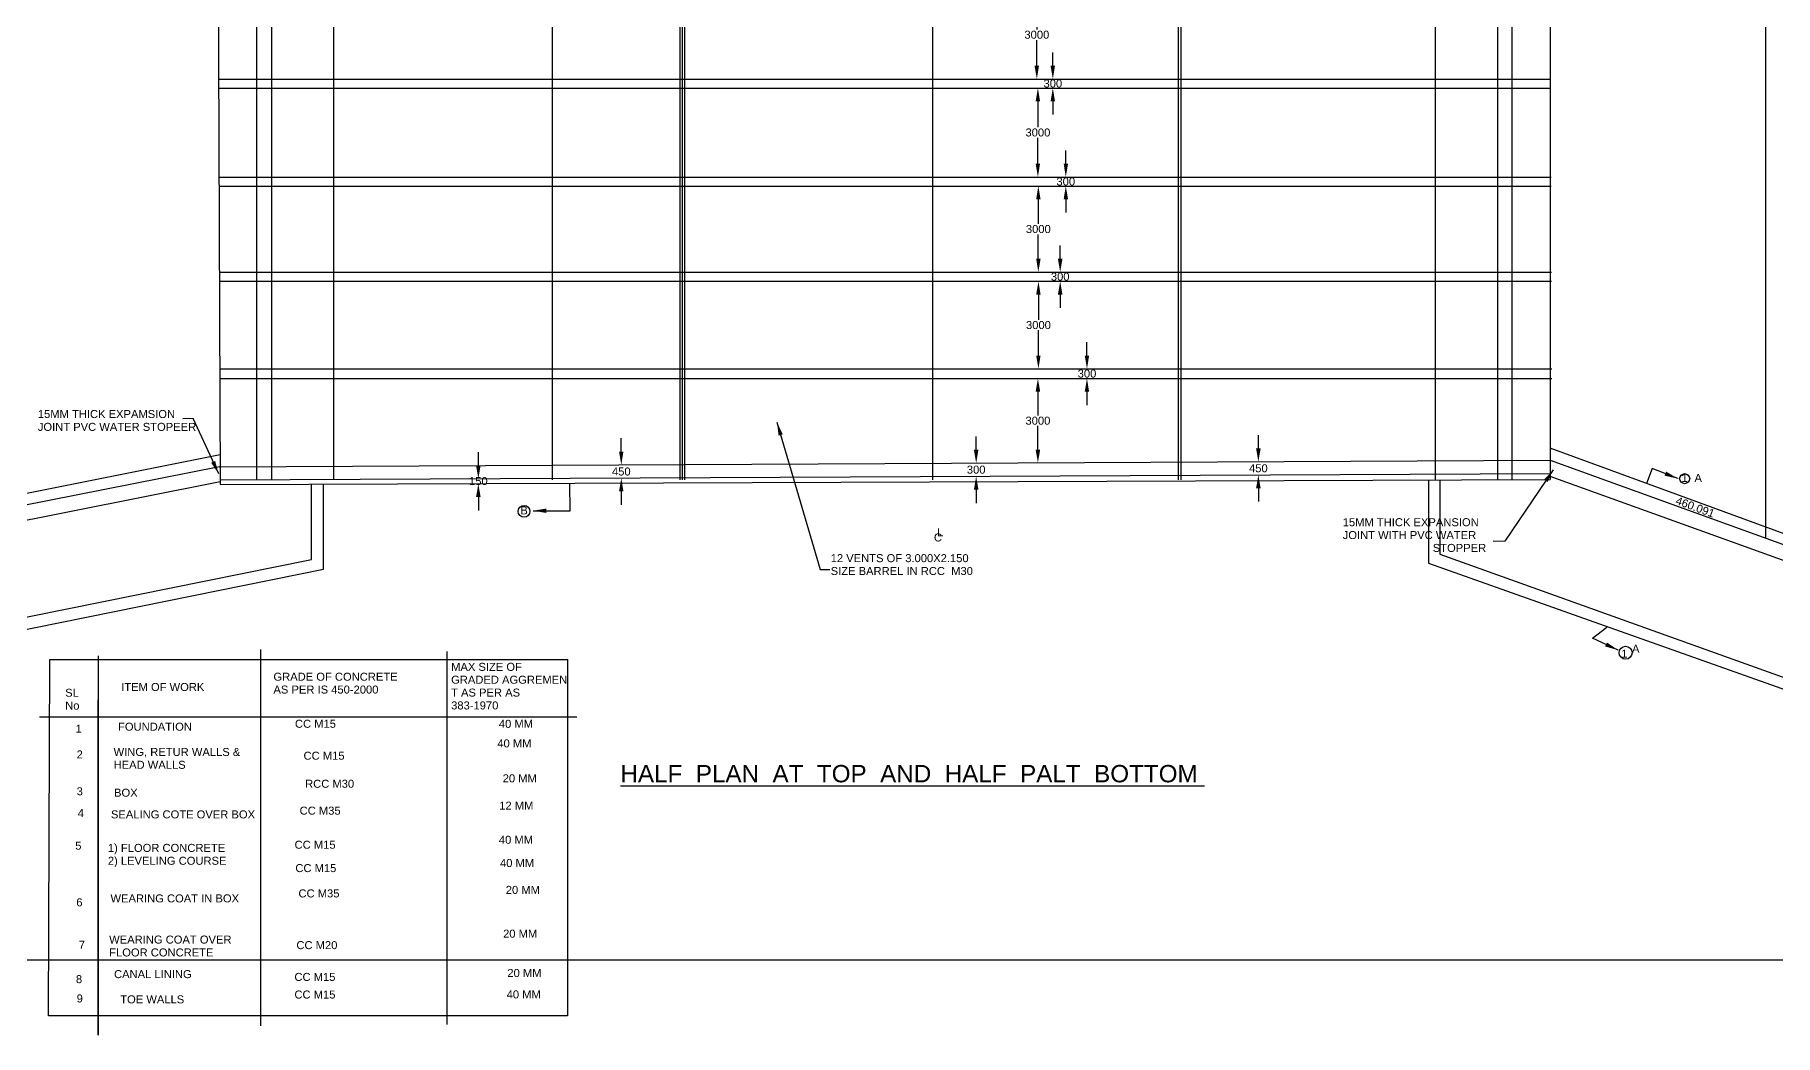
# Model space of a CAD drawing. Header units: inches. Extents: x -563987 to 8192, y 23 to 13042508.
# Drawn here: x 98.3 to 228.8, y 23.4 to 98.4 of the extents above; entities that cross this region are included whole.
import ezdxf

# ---------------------------------------------------------------- set-up
doc = ezdxf.new("R2010")
doc.units = ezdxf.units.IN
doc.header["$MEASUREMENT"] = 0
doc.layers.add('DIMENSIONS', color=7, linetype='Continuous')
doc.styles.get("Standard").update_dxf_attribs({"font": 'arial.ttf', "height": 0.6})
doc.dimstyles.get("Standard").update_dxf_attribs({"dimtxt": 0.6, "dimasz": 1, "dimexe": 0.18, "dimexo": 0.0625, "dimgap": 0.09, "dimtad": 0, "dimtih": 1, "dimtoh": 1, "dimdec": 4, "dimzin": 0, "dimdsep": 46, "dimtxsty": 'Standard', "dimcen": 0.09, "dimse1": 1, "dimse2": 1, "dimadec": 0, "dimazin": 0, "dimtfac": 1, "dimtdec": 4, "dimtofl": 0, "dimtmove": 0, "dimatfit": 3, "dimfxl": 1, "dimtolj": 1, "dimtzin": 0, "dimarcsym": 0})

# ---------------------------------------------------------------- blocks, each defined once
blk = doc.blocks.new('*D55')
at = {"layer": 'Defpoints', "color": 0, "transparency": 16777216}
for p in [(173.4, 101.73), (173.4, 95.08), (173.4, 95.08)]:
    blk.add_point(p, dxfattribs=at)
at = {"layer": 'DIMENSIONS', "color": 0, "lineweight": -2, "transparency": 16777216}
for p, q in [((173.4, 100.73), (173.4, 98.8)), ((173.4, 96.08), (173.4, 98.01))]:
    blk.add_line(p, q, dxfattribs=at)
at = {"layer": 'DIMENSIONS', "color": 0, "transparency": 16777216}
for points in [[(173.23, 100.73), (173.56, 100.73), (173.4, 101.73)], [(173.23, 96.08), (173.56, 96.08), (173.4, 95.08)]]:
    blk.add_solid(points, dxfattribs=at)
at = {"layer": 'DIMENSIONS', "color": 0, "transparency": 16777216, "insert": (173.4, 98.41), "char_height": 0.6, "attachment_point": 5}
blk.add_mtext('\\A1;3000', dxfattribs=at)
blk = doc.blocks.new('*D56')
at = {"layer": 'Defpoints', "color": 0, "transparency": 16777216}
for p in [(174.6, 94.42), (174.61, 95.08), (174.61, 94.42)]:
    blk.add_point(p, dxfattribs=at)
at = {"layer": 'DIMENSIONS', "color": 0, "lineweight": -2, "transparency": 16777216}
for p, q in [((174.6, 96.08), (174.6, 97.08)), ((174.6, 93.42), (174.6, 92.42))]:
    blk.add_line(p, q, dxfattribs=at)
at = {"layer": 'DIMENSIONS', "color": 0, "transparency": 16777216}
for points in [[(174.43, 96.08), (174.76, 96.08), (174.6, 95.08)], [(174.43, 93.42), (174.76, 93.42), (174.6, 94.42)]]:
    blk.add_solid(points, dxfattribs=at)
at = {"layer": 'DIMENSIONS', "color": 0, "transparency": 16777216, "insert": (174.6, 94.75), "char_height": 0.6, "attachment_point": 5}
blk.add_mtext('\\A1;300', dxfattribs=at)
blk = doc.blocks.new('*D57')
at = {"layer": 'Defpoints', "color": 0, "transparency": 16777216}
for p in [(173.48, 94.42), (173.48, 87.74), (173.48, 87.74)]:
    blk.add_point(p, dxfattribs=at)
at = {"layer": 'DIMENSIONS', "color": 0, "lineweight": -2, "transparency": 16777216}
for p, q in [((173.48, 93.42), (173.48, 91.47)), ((173.48, 88.74), (173.48, 90.68))]:
    blk.add_line(p, q, dxfattribs=at)
at = {"layer": 'DIMENSIONS', "color": 0, "transparency": 16777216}
for points in [[(173.31, 93.42), (173.64, 93.42), (173.48, 94.42)], [(173.31, 88.74), (173.64, 88.74), (173.48, 87.74)]]:
    blk.add_solid(points, dxfattribs=at)
at = {"layer": 'DIMENSIONS', "color": 0, "transparency": 16777216, "insert": (173.48, 91.08), "char_height": 0.6, "attachment_point": 5}
blk.add_mtext('\\A1;3000', dxfattribs=at)
blk = doc.blocks.new('*D58')
at = {"layer": 'Defpoints', "color": 0, "transparency": 16777216}
for p in [(175.56, 87.74), (175.56, 87.07), (175.57, 87.07)]:
    blk.add_point(p, dxfattribs=at)
at = {"layer": 'DIMENSIONS', "color": 0, "lineweight": -2, "transparency": 16777216}
for p, q in [((175.57, 88.74), (175.57, 89.74)), ((175.57, 86.07), (175.57, 85.07))]:
    blk.add_line(p, q, dxfattribs=at)
at = {"layer": 'DIMENSIONS', "color": 0, "transparency": 16777216}
for points in [[(175.41, 88.74), (175.74, 88.74), (175.57, 87.74)], [(175.41, 86.07), (175.74, 86.07), (175.57, 87.07)]]:
    blk.add_solid(points, dxfattribs=at)
at = {"layer": 'DIMENSIONS', "color": 0, "transparency": 16777216, "insert": (175.57, 87.4), "char_height": 0.6, "attachment_point": 5}
blk.add_mtext('\\A1;300 ', dxfattribs=at)
blk = doc.blocks.new('*D59')
at = {"layer": 'Defpoints', "color": 0, "transparency": 16777216}
for p in [(173.51, 87.07), (173.51, 80.61), (173.51, 80.61)]:
    blk.add_point(p, dxfattribs=at)
at = {"layer": 'DIMENSIONS', "color": 0, "lineweight": -2, "transparency": 16777216}
for p, q in [((173.51, 86.07), (173.51, 84.24)), ((173.51, 81.61), (173.51, 83.44))]:
    blk.add_line(p, q, dxfattribs=at)
at = {"layer": 'DIMENSIONS', "color": 0, "transparency": 16777216}
for points in [[(173.35, 86.07), (173.68, 86.07), (173.51, 87.07)], [(173.35, 81.61), (173.68, 81.61), (173.51, 80.61)]]:
    blk.add_solid(points, dxfattribs=at)
at = {"layer": 'DIMENSIONS', "color": 0, "transparency": 16777216, "insert": (173.51, 83.84), "char_height": 0.6, "attachment_point": 5}
blk.add_mtext('\\A1;3000', dxfattribs=at)
blk = doc.blocks.new('*D60')
at = {"layer": 'Defpoints', "color": 0, "transparency": 16777216}
for p in [(175.15, 80.61), (175.15, 79.93), (175.15, 79.93)]:
    blk.add_point(p, dxfattribs=at)
at = {"layer": 'DIMENSIONS', "color": 0, "lineweight": -2, "transparency": 16777216}
for p, q in [((175.15, 81.61), (175.15, 82.61)), ((175.15, 78.93), (175.15, 77.93))]:
    blk.add_line(p, q, dxfattribs=at)
at = {"layer": 'DIMENSIONS', "color": 0, "transparency": 16777216}
for points in [[(174.98, 81.61), (175.32, 81.61), (175.15, 80.61)], [(174.98, 78.93), (175.32, 78.93), (175.15, 79.93)]]:
    blk.add_solid(points, dxfattribs=at)
at = {"layer": 'DIMENSIONS', "color": 0, "transparency": 16777216, "insert": (175.15, 80.27), "char_height": 0.6, "attachment_point": 5}
blk.add_mtext('\\A1;300', dxfattribs=at)
blk = doc.blocks.new('*D61')
at = {"layer": 'Defpoints', "color": 0, "transparency": 16777216}
for p in [(173.52, 79.93), (173.52, 73.36), (173.52, 73.36)]:
    blk.add_point(p, dxfattribs=at)
at = {"layer": 'DIMENSIONS', "color": 0, "lineweight": -2, "transparency": 16777216}
for p, q in [((173.52, 78.93), (173.52, 77.04)), ((173.52, 74.36), (173.52, 76.25))]:
    blk.add_line(p, q, dxfattribs=at)
at = {"layer": 'DIMENSIONS', "color": 0, "transparency": 16777216}
for points in [[(173.35, 78.93), (173.68, 78.93), (173.52, 79.93)], [(173.35, 74.36), (173.68, 74.36), (173.52, 73.36)]]:
    blk.add_solid(points, dxfattribs=at)
at = {"layer": 'DIMENSIONS', "color": 0, "transparency": 16777216, "insert": (173.52, 76.64), "char_height": 0.6, "attachment_point": 5}
blk.add_mtext('\\A1;3000', dxfattribs=at)
blk = doc.blocks.new('*D62')
at = {"layer": 'Defpoints', "color": 0, "transparency": 16777216}
for p in [(177.16, 73.36), (177.16, 72.64), (177.16, 72.64)]:
    blk.add_point(p, dxfattribs=at)
at = {"layer": 'DIMENSIONS', "color": 0, "lineweight": -2, "transparency": 16777216}
for p, q in [((177.16, 74.36), (177.16, 75.36)), ((177.16, 71.64), (177.16, 70.64))]:
    blk.add_line(p, q, dxfattribs=at)
at = {"layer": 'DIMENSIONS', "color": 0, "transparency": 16777216}
for points in [[(176.99, 74.36), (177.32, 74.36), (177.16, 73.36)], [(176.99, 71.64), (177.32, 71.64), (177.16, 72.64)]]:
    blk.add_solid(points, dxfattribs=at)
at = {"layer": 'DIMENSIONS', "color": 0, "transparency": 16777216, "insert": (177.16, 73), "char_height": 0.6, "attachment_point": 5}
blk.add_mtext('\\A1;300', dxfattribs=at)
blk = doc.blocks.new('*D63')
at = {"layer": 'Defpoints', "color": 0, "transparency": 16777216}
for p in [(173.45, 72.64), (173.48, 66.31), (173.48, 66.31)]:
    blk.add_point(p, dxfattribs=at)
at = {"layer": 'DIMENSIONS', "color": 0, "lineweight": -2, "transparency": 16777216}
for p, q in [((173.48, 71.64), (173.48, 69.87)), ((173.48, 67.31), (173.48, 69.08))]:
    blk.add_line(p, q, dxfattribs=at)
at = {"layer": 'DIMENSIONS', "color": 0, "transparency": 16777216}
for points in [[(173.31, 71.64), (173.65, 71.64), (173.48, 72.64)], [(173.31, 67.31), (173.65, 67.31), (173.48, 66.31)]]:
    blk.add_solid(points, dxfattribs=at)
at = {"layer": 'DIMENSIONS', "color": 0, "transparency": 16777216, "insert": (173.48, 69.47), "char_height": 0.6, "attachment_point": 5}
blk.add_mtext('\\A1;3000', dxfattribs=at)
blk = doc.blocks.new('*D64')
at = {"layer": 'Defpoints', "color": 0, "transparency": 16777216}
for p in [(168.85, 65.3), (168.98, 66.29), (169.01, 65.3)]:
    blk.add_point(p, dxfattribs=at)
at = {"layer": 'DIMENSIONS', "color": 0, "lineweight": -2, "transparency": 16777216}
for p, q in [((168.85, 67.29), (168.85, 68.29)), ((168.85, 64.3), (168.85, 63.3))]:
    blk.add_line(p, q, dxfattribs=at)
at = {"layer": 'DIMENSIONS', "color": 0, "transparency": 16777216}
for points in [[(168.68, 67.29), (169.02, 67.29), (168.85, 66.29)], [(168.68, 64.3), (169.02, 64.3), (168.85, 65.3)]]:
    blk.add_solid(points, dxfattribs=at)
at = {"layer": 'DIMENSIONS', "color": 0, "transparency": 16777216, "insert": (168.85, 65.8), "char_height": 0.6, "attachment_point": 5}
blk.add_mtext('\\A1;300', dxfattribs=at)
blk = doc.blocks.new('*D65')
at = {"layer": 'Defpoints', "color": 0, "transparency": 16777216}
for p in [(190.01, 66.39), (190.01, 65.41), (190.01, 65.41)]:
    blk.add_point(p, dxfattribs=at)
at = {"layer": 'DIMENSIONS', "color": 0, "lineweight": -2, "transparency": 16777216}
for p, q in [((190.01, 67.39), (190.01, 68.39)), ((190.01, 64.41), (190.01, 63.41))]:
    blk.add_line(p, q, dxfattribs=at)
at = {"layer": 'DIMENSIONS', "color": 0, "transparency": 16777216}
for points in [[(189.84, 67.39), (190.18, 67.39), (190.01, 66.39)], [(189.84, 64.41), (190.18, 64.41), (190.01, 65.41)]]:
    blk.add_solid(points, dxfattribs=at)
at = {"layer": 'DIMENSIONS', "color": 0, "transparency": 16777216, "insert": (190.01, 65.9), "char_height": 0.6, "attachment_point": 5}
blk.add_mtext('\\A1;450', dxfattribs=at)
blk = doc.blocks.new('*D66')
at = {"layer": 'Defpoints', "color": 0, "transparency": 16777216}
for p in [(142.23, 66.16), (142.24, 65.17), (142.24, 65.17)]:
    blk.add_point(p, dxfattribs=at)
at = {"layer": 'DIMENSIONS', "color": 0, "lineweight": -2, "transparency": 16777216}
for p, q in [((142.24, 67.16), (142.24, 68.16)), ((142.24, 64.17), (142.24, 63.17))]:
    blk.add_line(p, q, dxfattribs=at)
at = {"layer": 'DIMENSIONS', "color": 0, "transparency": 16777216}
for points in [[(142.07, 67.16), (142.4, 67.16), (142.24, 66.16)], [(142.07, 64.17), (142.4, 64.17), (142.24, 65.17)]]:
    blk.add_solid(points, dxfattribs=at)
at = {"layer": 'DIMENSIONS', "color": 0, "transparency": 16777216, "insert": (142.24, 65.66), "char_height": 0.6, "attachment_point": 5}
blk.add_mtext('\\A1;450', dxfattribs=at)
blk = doc.blocks.new('*D67')
at = {"layer": 'Defpoints', "color": 0, "transparency": 16777216}
for p in [(131.52, 65.12), (131.58, 65.12), (131.58, 64.75)]:
    blk.add_point(p, dxfattribs=at)
at = {"layer": 'DIMENSIONS', "color": 0, "lineweight": -2, "transparency": 16777216}
for p, q in [((131.52, 66.12), (131.52, 67.12)), ((131.52, 63.75), (131.52, 62.75))]:
    blk.add_line(p, q, dxfattribs=at)
at = {"layer": 'DIMENSIONS', "color": 0, "transparency": 16777216}
for points in [[(131.35, 66.12), (131.69, 66.12), (131.52, 65.12)], [(131.35, 63.75), (131.69, 63.75), (131.52, 64.75)]]:
    blk.add_solid(points, dxfattribs=at)
at = {"layer": 'DIMENSIONS', "color": 0, "transparency": 16777216, "insert": (131.52, 64.94), "char_height": 0.6, "attachment_point": 5}
blk.add_mtext('\\A1;150', dxfattribs=at)

msp = doc.modelspace()

# ---------------------------------------------------------------- linework, layer by layer
at = {"color": 0}
for points in [[(228.03507, 159.55599), (228.03507, 60.6732)], [(111.99347, 109.67319), (112.16295, 64.67692)], [(114.88477, 110.01742), (114.88477, 65.02614)], [(116.02241, 110.01772), (116.02241, 65.02644)], [(120.66254, 110.01891), (120.66254, 65.02763)], [(137.05749, 110.02312), (137.05749, 65.03184)], [(184.00384, 110.03517), (184.00384, 65.04389)], [(184.19191, 110.03522), (184.19191, 65.04394)], [(203.27714, 110.04012), (203.27714, 65.04884)], [(207.94732, 110.04132), (207.94732, 65.05004)], [(209.0095, 110.04159), (209.0095, 65.05031)], [(211.88436, 110.04233), (211.88436, 65.05105)], [(146.6265, 109.40386), (146.6265, 65.03429)], [(146.79862, 109.40386), (146.79862, 65.03434)], [(146.97143, 109.40386), (146.97143, 65.03438)], [(165.56813, 109.40386), (165.56813, 65.03916)], [(112.04842, 95.08404), (211.93931, 95.08404)], [(112.05093, 94.41561), (211.94183, 94.41561)], [(112.0761, 87.73515), (211.96699, 87.73515)], [(112.07861, 87.06815), (211.9695, 87.06815)], [(112.10292, 80.61471), (211.99381, 80.61471)], [(112.10549, 79.92994), (211.99639, 79.92994)], [(112.13025, 73.35827), (212.02114, 73.35827)], [(112.13296, 72.63773), (212.02386, 72.63773)], [(70.61274, 32.65171), (70.61274, 58.64048), (112.15381, 66.93782)], [(202.76292, 65.01683), (202.76292, 58.79608), (241.65974, 44.99402), (251.22859, 44.99402), (251.22859, 41.22288), (262.37937, 41.22288), (262.37937, 56.5141), (241.65338, 56.5141), (211.88436, 67.4128)], [(112.122, 66.00756), (71.49633, 57.9855), (71.49633, 32.65171)], [(112.122, 66.00756), (211.88436, 66.50117)], [(112.16163, 65.02614), (211.88436, 65.51337)], [(211.87947, 66.50115), (241.6926, 55.74641), (261.32267, 55.74641), (261.32267, 41.22288)], [(260.36952, 41.22288), (260.36952, 54.67737), (241.3908, 54.67737), (211.88436, 65.28603)], [(70.61274, 32.65171), (80.52796, 32.65171), (80.52796, 50.37626), (119.9141, 58.33589), (119.9141, 64.68514)], [(72.5995, 32.65171), (72.5995, 57.03801), (112.16209, 64.90319)], [(79.61221, 32.65171), (79.61221, 51.12431), (119.00711, 59.0597), (119.00711, 64.7007)], [(112.16295, 64.67692), (211.88436, 65.05105)], [(203.62969, 65.02008), (203.62969, 59.46179), (241.56636, 45.87944), (251.97293, 45.87944), (251.97293, 41.22288)], [(115.18552, 52.32179), (115.18552, 24.09146)], [(99.39679, 51.57011), (138.21415, 51.57011), (138.21415, 24.84283), (99.27678, 24.84283), (99.39679, 51.57011)], [(103.01145, 51.84935), (103.01145, 23.39949), (103.01145, 48.53457)], [(129.16961, 52.1618), (129.16961, 24.21107)], [(98.60232, 47.26389), (138.91725, 47.26389)]]:
    msp.add_lwpolyline(points, dxfattribs=at)
at = {"layer": 'DIMENSIONS', "color": 0}
msp.add_lwpolyline([(338.73239, 254.8569), (26.41589, 254.8569), (26.41589, 29.05336), (338.73239, 29.05336)], close=True, dxfattribs=at)
for centre, radius in [((221.97627, 65.12622), 0.37803), ((134.94911, 62.67531), 0.44478), ((217.54659, 52.07375), 0.48327)]:
    msp.add_circle(centre, radius, dxfattribs=at)

# ---------------------------------------------------------------- texts
at = {"color": 0}
for s, height, p in [('JOINT PVC WATER STOPEER', 0.6, (98.48834, 68.70941)), ('15MM THICK EXPAMSION', 0.6, (98.48834, 69.67326)), ('15MM THICK EXPANSION ', 0.6, (196.33547, 61.56102)), ('JOINT WITH PVC WATER ', 0.6, (196.33547, 60.59717)), ('                             STOPPER', 0.6, (196.33547, 59.63332)), ('12 VENTS OF 3.000X2.150', 0.6, (157.94144, 58.86596)), ('SIZE BARREL IN RCC  M30', 0.6, (157.94144, 57.90212)), ('MAX SIZE OF ', 0.6, (129.47899, 50.71546)), ('ITEM OF WORK', 0.6, (104.73756, 49.20698)), ('AS PER IS 450-2000', 0.6, (116.15569, 49.01352)), ('GRADE OF CONCRETE', 0.6, (116.15569, 49.97737)), ('GRADED AGGREMEN', 0.6, (129.47899, 49.75162)), ('SL', 0.6, (100.54062, 48.77602)), ('No', 0.6, (100.54062, 47.81218)), ('T AS PER AS ', 0.6, (129.47899, 48.78777)), ('383-1970', 0.6, (129.47899, 47.82392)), ('CC M15', 0.6, (117.76938, 46.44944)), ('40 MM', 0.6, (133.059, 46.44531)), ('1', 0.6, (101.3187, 46.08081)), ('FOUNDATION', 0.6, (104.50362, 46.22901)), ('2', 0.6, (101.39927, 44.1492)), ('WING, RETUR WALLS &', 0.6, (104.17115, 44.33609)), ('CC M15', 0.6, (118.41273, 44.05421)), ('40 MM', 0.6, (132.9437, 44.97691)), ('HEAD WALLS ', 0.6, (104.17115, 43.37224)), ('%%UHALF  PLAN  AT  TOP  AND  HALF  PALT  BOTTOM ', 1.3, (142.17449, 42.35991)), ('3', 0.6, (101.39927, 41.38593)), ('BOX', 0.6, (104.2044, 41.28085)), ('RCC M30', 0.6, (118.5297, 41.95109)), ('20 MM', 0.6, (133.34725, 42.35683)), ('CC M35', 0.6, (118.1203, 39.9356)), ('12 MM', 0.6, (133.08783, 40.3126)), ('4', 0.6, (101.47985, 39.74943)), ('SEALING COTE OVER BOX', 0.6, (103.97168, 39.65361)), ('5', 0.6, (101.29184, 37.30809)), ('CC M15', 0.6, (117.74133, 37.37978)), ('40 MM', 0.6, (133.059, 37.7501)), ('2) LEVELING COURSE', 0.6, (103.73866, 36.17826)), ('1) FLOOR CONCRETE', 0.6, (103.73866, 37.14211)), ('40 MM', 0.6, (133.14594, 36.0099)), ('CC M15', 0.6, (117.79982, 35.62717)), ('WEARING COAT IN BOX', 0.6, (103.93814, 33.35627)), ('CC M35', 0.6, (118.03376, 33.72852)), ('20 MM', 0.6, (133.57831, 33.99446)), ('6', 0.6, (101.37212, 33.0599)), ('20 MM', 0.6, (133.37653, 30.71216)), ('7', 0.6, (101.56004, 29.87869)), ('WEARING COAT OVER ', 0.6, (103.8384, 30.26783)), ('CC M20', 0.6, (117.87756, 29.85234)), ('FLOOR CONCRETE', 0.6, (103.8384, 29.30398)), ('8', 0.6, (101.34518, 27.30321)), ('CANAL LINING', 0.6, (104.20411, 27.67752)), ('CC M15', 0.6, (117.73066, 27.46795)), ('20 MM', 0.6, (133.69526, 27.76413)), ('9', 0.6, (101.39889, 25.85451)), ('TOE WALLS', 0.6, (104.66956, 25.7846)), ('CC M15', 0.6, (117.73066, 26.14737)), ('40 MM', 0.6, (133.64159, 26.15653))]:
    msp.add_text(s, height=height, dxfattribs=at).set_placement(p)
at = {"layer": 'DIMENSIONS', "color": 0}
for s, p in [('1', (221.73258, 64.87924)), ('A', (222.7119, 64.88102)), ('B', (134.66921, 62.44658)), ('L', (165.9128, 60.80912)), ('C', (165.68068, 60.41889)), ('1', (217.2276, 51.71072)), ('A', (218.02986, 52.07375))]:
    msp.add_text(s, height=0.6, dxfattribs=at).set_placement(p)
msp.add_text('460.091', height=0.6, rotation=339.8918696, dxfattribs=at).set_placement((221.24546, 63.23558))

# ---------------------------------------------------------------- dimensions: what is measured, and where the dimension line sits
for base, p1, p2, text, picture, middle in [((173.39675, 95.08404), (173.39675, 101.72609), (173.39675, 95.08404), '3000', '*D55', (173.39675, 98.40506)), ((173.47509, 87.73515), (173.47509, 94.41561), (173.47509, 87.73515), '3000', '*D57', (173.47509, 91.07538)), ((173.51392, 80.61471), (173.51392, 87.06815), (173.51392, 80.61471), '3000', '*D59', (173.51392, 83.84143)), ((173.51539, 73.35827), (173.51539, 79.92994), (173.51539, 73.35827), '3000', '*D61', (173.51539, 76.64411)), ((173.48126, 66.31116), (173.44996, 72.63773), (173.48126, 66.31116), '3000', '*D63', (173.48126, 69.47444)), ((142.23556, 65.17308), (142.23076, 66.15653), (142.23556, 65.17308), '450', '*D66', (142.23556, 65.66481)), ((168.85084, 65.30389), (168.98237, 66.2889), (169.01009, 65.30389), '300', '*D64', (168.85084, 65.7964)), ((190.01062, 65.4065), (190.0058, 66.39292), (190.01062, 65.4065), '450', '*D65', (190.01062, 65.89971))]:
    dim = msp.add_linear_dim(base=base, p1=p1, p2=p2, angle=90, text=text, dimstyle='Standard', dxfattribs=at)
    dim.commit()
    dim.dimension.update_dxf_attribs({"geometry": picture, "text_midpoint": middle})
for base, p1, p2, text, picture, middle in [((174.59692, 94.41561), (174.60898, 95.08404), (174.60898, 94.41561), '300', '*D56', (174.59692, 94.74982)), ((175.57469, 87.06815), (175.55762, 87.73515), (175.55762, 87.06815), '300 ', '*D58', (175.57469, 87.40165)), ((175.1486, 79.92994), (175.1486, 80.61471), (175.1486, 79.92994), '300', '*D60', (175.1486, 80.27233)), ((177.15553, 72.63773), (177.15553, 73.35827), (177.15553, 72.63773), '300', '*D62', (177.15553, 72.998)), ((131.51921, 65.121), (131.57822, 64.74976), (131.5764, 65.121), '150', '*D67', (131.51921, 64.93538))]:
    dim = msp.add_linear_dim(base=base, p1=p1, p2=p2, angle=90, text=text, dimstyle='Standard', dxfattribs=at)
    dim.commit()
    dim.dimension.update_dxf_attribs({"geometry": picture, "text_midpoint": middle, "dimtype": 160})

# ---------------------------------------------------------------- leaders
at = {"color": 0}
for points in [[(112.05133, 65.47855), (110.14067, 69.63111), (109.3668, 69.61048)], [(153.91176, 69.35956), (157.16154, 58.31756), (157.86756, 58.31756)], [(212.12638, 65.79061), (208.48812, 60.43043), (207.62083, 60.40277)], [(216.98814, 52.27272), (215.07439, 53.16339), (216.14923, 53.98858)]]:
    msp.add_leader(points, dimstyle='Standard', override={"dimgap": 0.09, "dimtad": 0}, dxfattribs=at)
at = {"layer": 'DIMENSIONS', "color": 0}
for points in [[(221.45491, 65.1376), (219.537, 65.89426), (219.12274, 64.76277)], [(135.62254, 62.71932), (138.39713, 62.71932), (138.38942, 64.77531)]]:
    msp.add_leader(points, dimstyle='Standard', override={"dimgap": 0.09, "dimtad": 0}, dxfattribs=at)

doc.saveas('drawing.dxf')
